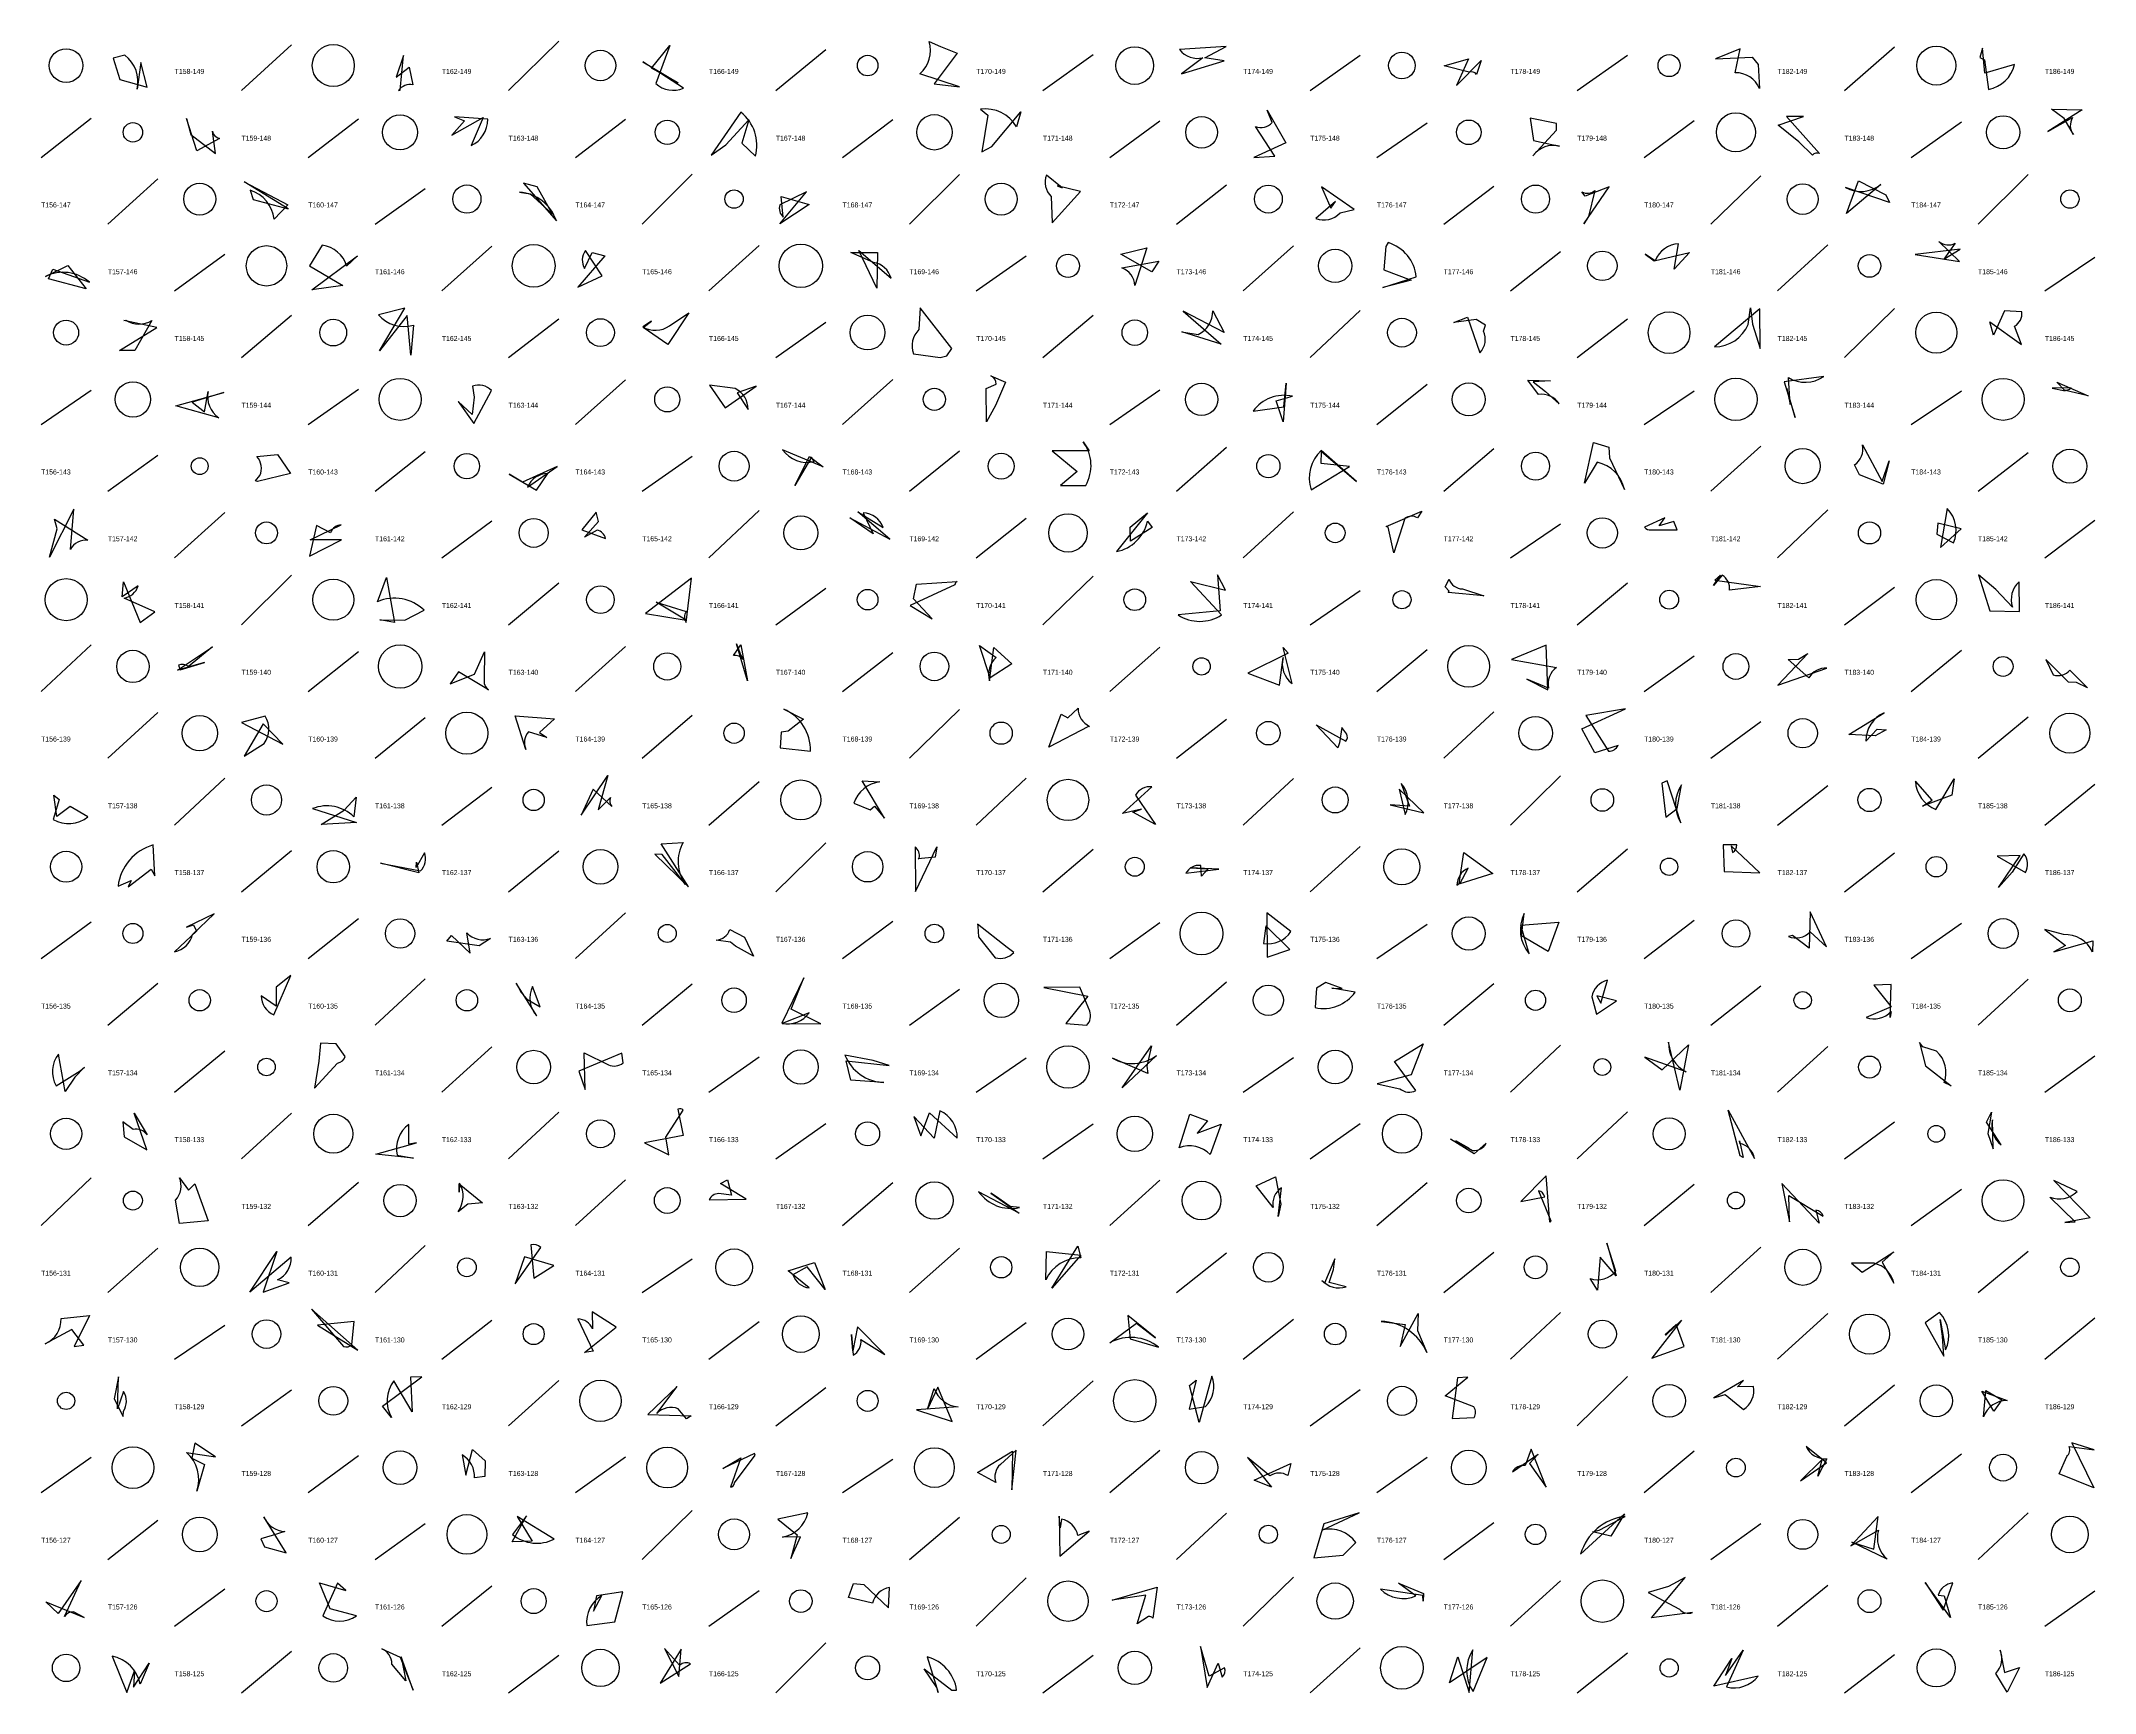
# Model space of a CAD drawing. Header units: millimetres. Extents: x -1 to 9990, y 0 to 15990.
# Drawn here: x 6240 to 7470, y 5000 to 5990 of the extents above; entities that cross this region are included whole.
import ezdxf

# ---------------------------------------------------------------- set-up
doc = ezdxf.new("R2010")
doc.units = ezdxf.units.MM
doc.layers.add('TEXT', color=3, linetype='Continuous')
doc.layers.add('WALL', color=1, linetype='Continuous')

msp = doc.modelspace()

# ---------------------------------------------------------------- linework, layer by layer
for points in [[(6303.5, 5962.1), (6299.8, 5976.9), (6297.5, 5960.8, 0.3), (6290.1, 5981.2), (6283.1, 5979.5), (6287.2, 5966.6)], [(6452.7, 5968), (6460.4, 5974.1), (6462.7, 5963.4, 0.3), (6454, 5960.1), (6455.1, 5960.2), (6457.1, 5981)], [(6605.5, 5973.4), (6616.6, 5987.1), (6608.1, 5964.2, 0.3), (6624.7, 5961.5), (6600.3, 5977.3), (6621.6, 5964.6)], [(6774.9, 5964), (6790, 5962.3), (6766.3, 5970.1, 0.3), (6771.8, 5989.4), (6778.7, 5986.5), (6788.6, 5982.5)], [(6937, 5979.7), (6949.8, 5986.5), (6921.8, 5984.6, 0.3), (6935.8, 5979.7), (6922.9, 5970.1), (6948.6, 5977.9)], [(7087.6, 5963.1), (7102.5, 5978.1), (7099.7, 5969.7, 0.3), (7095.2, 5971.1), (7080.2, 5974.8), (7094.8, 5979)], [(7264.7, 5980.1), (7268.4, 5975.6), (7269.1, 5961.3, 0.3), (7254.6, 5970.7), (7257.5, 5985.1), (7242.8, 5979)], [(7401.1, 5979.9), (7403.8, 5978.4), (7406.3, 5960.7, 0.3), (7421.8, 5975.6), (7404, 5970.5), (7402.7, 5985.4)], [(6329.7, 5933.7), (6344.4, 5922.4), (6342.6, 5935.7, 0.3), (6346.9, 5931.3), (6333.3, 5923.9), (6327, 5943.3)], [(6485.9, 5933.2), (6504.8, 5943.9), (6497.5, 5927.1, 0.3), (6507.5, 5942.8), (6487.5, 5944.3), (6493.6, 5941.8)], [(6663.9, 5942.5), (6659.7, 5928.6), (6667.8, 5920.7, 0.3), (6659.1, 5947), (6641.4, 5921.4), (6650.1, 5927.5)], [(6809.4, 5926.5), (6826.8, 5947.3), (6824.2, 5938.2, 0.3), (6802.6, 5948.9), (6807, 5945.2), (6803.3, 5923.4)], [(6966.2, 5920), (6978.8, 5920.8), (6967.2, 5938.4, 0.3), (6977.3, 5940.8), (6974.2, 5948.3), (6985.5, 5928.7)], [(7131.8, 5943.4), (7133.7, 5930), (7149.3, 5926.7, 0.3), (7133.4, 5921), (7147.5, 5936.3), (7147.6, 5940.3)], [(7295.5, 5944.5), (7285.3, 5944.4), (7305.1, 5922.3, 0.3), (7300.8, 5921.4), (7292.6, 5929.3), (7280.3, 5939.3)], [(7462.3, 5948.5), (7441.8, 5935.5), (7456.5, 5943.8, 0.3), (7457.1, 5933.6), (7451.5, 5943.3), (7444, 5948.9)], [(6361.6, 5905.4), (6387.8, 5891.5), (6379.5, 5882.9, 0.3), (6365.2, 5900.3), (6367, 5894.7), (6388, 5889.2)], [(6537.1, 5902.3), (6528.9, 5904.6), (6548.6, 5882, 0.3), (6526.5, 5899.1), (6533, 5898.2), (6546.3, 5886)], [(6848.6, 5902.9), (6851.5, 5901.8), (6842.1, 5909.4, 0.3), (6844.9, 5896.6), (6845.5, 5880.8), (6862.4, 5899.5)], [(7344.8, 5897.6), (7346.9, 5892.9), (7320.7, 5901.9, 0.3), (7341.8, 5903.7), (7321.3, 5886.4), (7328.4, 5905.9)], [(6682.4, 5880.2), (6698.4, 5899.3), (6682.4, 5891.5, 0.3), (6684.5, 5884.2), (6683.3, 5896.5), (6699.9, 5891.8)], [(7012.4, 5889.6), (7015.2, 5893.5), (7003.4, 5883.3, 0.3), (7017.9, 5886.7), (7026.3, 5888.7), (7006.8, 5902.3)], [(7179.1, 5902.4), (7164.7, 5896.8), (7162.8, 5899.3, 0.3), (7170.5, 5900.1), (7166.7, 5884.5), (7163.9, 5880.2)], [(6402.2, 5840.7), (6429.4, 5861.1), (6423, 5854.9, 0.3), (6408.4, 5867.3), (6400.7, 5855.1), (6420.7, 5843.2)], [(7060.6, 5846.4), (7043.5, 5842), (7063.6, 5848.4, 0.3), (7046.7, 5868.9), (7045.4, 5866.5), (7044.1, 5852.6)], [(7227.3, 5862.9), (7218.1, 5853.1), (7220.7, 5868.2, 0.3), (7206.7, 5858.1), (7200.7, 5861.9), (7206, 5858.1)], [(7362.4, 5861.8), (7388.9, 5857.6), (7376.6, 5869.6, 0.3), (7386.3, 5868.5), (7379.6, 5859), (7389.3, 5864.9)], [(6244.5, 5847.3), (6247.1, 5853), (6268.9, 5845.3, 0.3), (6242.6, 5848.7), (6256, 5855.3), (6267, 5841.3)], [(6561.4, 5842.2), (6576, 5849.1), (6566, 5864.1, 0.3), (6565.5, 5853.4), (6570, 5863), (6577.6, 5861)], [(6740.6, 5841.7), (6729.7, 5864.2), (6749, 5847.6, 0.3), (6738.5, 5857), (6724.9, 5863), (6741, 5862.9)], [(6886.7, 5862), (6902.3, 5865.7), (6895, 5843.2, 0.3), (6887.3, 5853.8), (6909.3, 5857.9), (6905.3, 5851.5)], [(6309.3, 5818.1), (6289.6, 5822.3), (6290.7, 5822.5, 0.3), (6306.4, 5822.3), (6296.1, 5804.2), (6286.9, 5804.2)], [(6442.7, 5804.1), (6457.8, 5829.7), (6442.1, 5825.7, 0.3), (6463, 5819.4), (6461.4, 5801.5), (6459.3, 5825.2)], [(6600.6, 5818.1), (6605.6, 5821.9), (6600.3, 5818.5, 0.3), (6616.4, 5819.1), (6628, 5826.9), (6615.4, 5807.8)], [(6785.4, 5805.5), (6766.5, 5829.8), (6765.7, 5816.8, 0.3), (6762.5, 5802.3), (6778.5, 5800.1), (6782.4, 5801)], [(6946.7, 5808.1), (6923.1, 5815.5), (6932.9, 5813.9, 0.3), (6941.7, 5828), (6948.6, 5815), (6923.9, 5827.9)], [(7086.1, 5821), (7094.3, 5824.3), (7101.7, 5802.9, 0.3), (7103.9, 5815.9), (7105, 5819.4), (7099.5, 5822.9)], [(7269.6, 5805.5), (7269.4, 5829.3), (7242.2, 5806.5, 0.3), (7262.4, 5819.9), (7263.8, 5829.9), (7264.9, 5820.1)], [(7407, 5821.4), (7426, 5807.8), (7421.9, 5818.8, 0.3), (7426.2, 5827.5), (7415.8, 5828.1), (7409.3, 5813.4)], [(6489.7, 5773.7), (6499.1, 5760.6), (6509.8, 5780.3, 0.3), (6498.4, 5782.9), (6499.4, 5776.3), (6498.1, 5765.9)], [(6668.2, 5783), (6656.9, 5778.9), (6663.4, 5768.9, 0.3), (6655.6, 5781.5), (6640.3, 5783.5), (6649.7, 5770)], [(6806.2, 5761.5), (6806, 5781.6), (6811.9, 5784.2, 0.3), (6808.8, 5789.2), (6817.6, 5785.3), (6811.5, 5771.4)], [(6983.9, 5761.6), (6979.6, 5774.1), (6989.5, 5776.9, 0.3), (6965.8, 5767.9), (6984.3, 5770.6), (6985.7, 5784.8)], [(7133.5, 5785.6), (7140.9, 5779.8), (7149.2, 5772.3, 0.3), (7136.7, 5777.9), (7130.3, 5786.5), (7144, 5786.1)], [(7285.4, 5781.6), (7287.4, 5771.9), (7286.4, 5788.1, 0.3), (7307.6, 5788.7), (7283.9, 5785.6), (7290.5, 5764.2)], [(7447.2, 5785.4), (7465.9, 5777.1), (7451.5, 5780.6, 0.3), (7455.7, 5782), (7444.3, 5781.7), (7452.2, 5780.2)], [(6330.4, 5773.3), (6337.8, 5767.6), (6340, 5779.8, 0.3), (6346.4, 5764), (6320.8, 5771.2), (6349.5, 5779.1)], [(6700.1, 5740.8), (6708.4, 5734.6), (6684, 5744.8, 0.3), (6703, 5737.7), (6701.4, 5740.3), (6691.5, 5723.4)], [(6860.5, 5731.7), (6850.5, 5723.5), (6865.6, 5723.5, 0.3), (6864.1, 5749.5), (6867.6, 5744.1), (6845.5, 5744.1)], [(7006.8, 5743.7), (7027.7, 5725.7), (7006.7, 5744.3, 0.3), (7000.7, 5720.9), (7023.5, 5734.8), (7006.7, 5736.5)], [(7178.8, 5746.4), (7179.2, 5740), (7188.2, 5721.1, 0.3), (7171.9, 5737.3), (7164.3, 5724.9), (7169.7, 5749.1)], [(7343.1, 5724.3), (7329.1, 5729.8), (7326, 5735.7, 0.3), (7330.8, 5747.7), (7342.5, 5725.8), (7346.7, 5738.1)], [(6369.7, 5725.8), (6368.4, 5726.1), (6371, 5729.3, 0.3), (6369.2, 5740.8), (6381.6, 5741.9), (6389.4, 5730.6)], [(6520.4, 5730.2), (6536.6, 5720.6), (6543.4, 5730.6, 0.3), (6531.4, 5722.4), (6549, 5734.7), (6528.3, 5725.4)], [(6249.7, 5697.4), (6248, 5703.3), (6268.1, 5690.7, 0.3), (6257.6, 5685.1), (6259.6, 5709.3), (6245.1, 5680.4)], [(6572.5, 5707.5), (6563.8, 5696.8), (6578, 5691.7, 0.3), (6573, 5696.6), (6565.4, 5692.4), (6573.9, 5701.8)], [(6748.3, 5691.3), (6729.2, 5707.7), (6744.3, 5698.2, 0.3), (6732.4, 5707.1), (6738.4, 5694.5), (6724.3, 5704)], [(7045.5, 5698.8), (7066.9, 5708), (7064.3, 5704, 0.3), (7056.8, 5703.7), (7050.2, 5683), (7046.8, 5698.5)], [(7375.9, 5700.9), (7375.3, 5694.2), (7385.3, 5689, 0.3), (7381.6, 5709.6), (7377.6, 5686.3), (7389.8, 5697.4)], [(6419.9, 5690.9), (6401.2, 5690.8), (6419.8, 5699.8, 0.3), (6413.3, 5695.1), (6405, 5699.4), (6400.7, 5681.1)], [(6892.3, 5698.5), (6902.6, 5707), (6884, 5683.8, 0.3), (6902.6, 5702.1), (6905.4, 5698.3), (6892.4, 5690.1)], [(7209.1, 5699.3), (7212.4, 5704), (7200.3, 5698.4, 0.3), (7204.2, 5696.8), (7219.9, 5696.9), (7217.8, 5701.8)], [(6299.4, 5641.4), (6308.2, 5647.8), (6289.7, 5656, 0.3), (6298.1, 5663.3), (6288.6, 5656.8), (6289.4, 5665.7)], [(6442.9, 5642.9), (6457.8, 5642.8), (6469.4, 5648.7, 0.3), (6441.5, 5653.8), (6446.9, 5668.3), (6451.6, 5641.3)], [(6626.3, 5642.7), (6608.3, 5653.5), (6626.3, 5648, 0.3), (6626.3, 5641.3), (6629.6, 5667.8), (6601.9, 5646.7)], [(6762.5, 5655.5), (6764.3, 5664.3), (6788.6, 5665.9, 0.3), (6787.3, 5663.9), (6760.5, 5651.6), (6773.7, 5643.5)], [(6944.6, 5669.9), (6946.2, 5648.4), (6920.9, 5645.9, 0.3), (6947, 5645.9), (6928.4, 5665.9), (6949.4, 5660.7)], [(7083.3, 5660), (7080.9, 5662.7), (7083.2, 5667.2, 0.3), (7091.2, 5661.4), (7104, 5657.3), (7082.7, 5659.2)], [(7242.3, 5666.7), (7269.8, 5662.8), (7251.1, 5660.7, 0.3), (7246.8, 5669.7), (7241.6, 5663.5), (7245.8, 5669.6)], [(7407.1, 5648.4), (7424.9, 5647.9), (7424.6, 5665.7, 0.3), (7420.6, 5650.5), (7410.7, 5661), (7400.3, 5669.8)], [(6321.7, 5612.8), (6342.6, 5626.8), (6328.3, 5614.9, 0.3), (6322.2, 5615.7), (6323.2, 5612.9), (6337.9, 5617.3)], [(6499.5, 5610.3), (6505.6, 5623.8), (6505.4, 5607.5, 0.3), (6507.9, 5601), (6490, 5611.7), (6485, 5604.5)], [(6656.5, 5628.5), (6659, 5621.5), (6660.4, 5619.1, 0.3), (6654.6, 5621.5), (6659, 5627.9), (6663, 5606.3)], [(6808.3, 5608.1), (6802, 5627.6), (6812, 5620.3, 0.3), (6808, 5606.3), (6810.5, 5626.4), (6821.3, 5616.6)], [(6962.7, 5610.9), (6981.7, 5603.8), (6983.8, 5620.4, 0.3), (6989.2, 5604.7), (6983.9, 5626.4), (6986.9, 5622.9)], [(7141.3, 5627.7), (7120.7, 5619.1), (7147.6, 5614.4, 0.3), (7142.8, 5602), (7129.7, 5607.4), (7142.4, 5600.9)], [(7298, 5622.7), (7280.1, 5603.8), (7309.4, 5613.9, 0.3), (7298.7, 5608.1), (7286.2, 5619.2), (7292.5, 5619.4)], [(7454.2, 5605.6), (7440.7, 5619.2), (7445, 5609.9, 0.3), (7455, 5612.8), (7465.6, 5602.2), (7459, 5605.3)], [(6373, 5580.6), (6361.7, 5561.3), (6373.7, 5568.9, 0.3), (6374.3, 5585.2), (6360.1, 5581.5), (6384.7, 5568.5)], [(6538.5, 5575.5), (6542.9, 5572.5), (6531.9, 5575.9, 0.3), (6530.4, 5565.3), (6524, 5585.5), (6547.5, 5583.7)], [(6683.3, 5575.6), (6682.6, 5566.2), (6700.8, 5564.3, 0.3), (6684.9, 5589.4), (6696.5, 5583.4), (6687.4, 5576.3)], [(6850.9, 5586.4), (6854.9, 5584.3), (6861, 5589.9, 0.3), (6867.9, 5579.1), (6867.2, 5579), (6843.6, 5566.6)], [(7188.9, 5589.6), (7165.1, 5585.7), (7178.7, 5564.2, 0.3), (7184.4, 5567.6), (7170.5, 5563.2), (7162.7, 5577.7)], [(7338.4, 5573.5), (7322.6, 5574.3), (7343.8, 5587.2, 0.3), (7332.8, 5570.3), (7339.6, 5577.4), (7344.9, 5577)], [(7016.6, 5566.2), (7003.7, 5580), (7021.4, 5570.2, 0.3), (7021.9, 5574.5), (7018.9, 5578.5), (7017.6, 5569.3)], [(6579.5, 5549.7), (6573.7, 5529.1), (6581.1, 5536.4, 0.3), (6581.9, 5531.1), (6570.7, 5541.5), (6563.4, 5525.9)], [(7366.7, 5531.3), (7372.6, 5534.8), (7362.5, 5546.3, 0.3), (7374.8, 5529.3), (7385.7, 5547.7), (7384.4, 5537.8)], [(6247.7, 5537.9), (6250.8, 5535.2), (6247.2, 5523.2, 0.3), (6268.1, 5524.9), (6257.5, 5531.1), (6249.5, 5525)], [(6421.5, 5528.9), (6428.7, 5536.7), (6427.3, 5524.9, 0.3), (6402.6, 5529.8), (6428.9, 5521.4), (6407.7, 5520.3)], [(6745.2, 5524), (6731.7, 5546.5), (6742.4, 5545.8, 0.3), (6726.7, 5533), (6736.5, 5529), (6739.1, 5531.3)], [(6899, 5529.4), (6887.6, 5526.9), (6905.3, 5542.9, 0.3), (6895.4, 5537.9), (6907.4, 5520.4), (6893.9, 5527.6)], [(7068.2, 5527.2), (7053.3, 5541.4), (7056.9, 5526.2, 0.3), (7054.6, 5544.9), (7059.6, 5531.2), (7047.9, 5532.1)], [(7213.1, 5524.7), (7219.9, 5529.8), (7222.4, 5544, 0.3), (7222.1, 5521.3), (7213.9, 5546.5), (7210.6, 5545)], [(6305.9, 5493.5), (6308.2, 5489.6), (6307.2, 5508.1, 0.3), (6286.1, 5483.3), (6294, 5486.8), (6292.2, 5482.9)], [(6466.3, 5491.4), (6443.3, 5497.2), (6467.2, 5492.5, 0.3), (6469.6, 5503.4), (6464.6, 5494.5), (6464.8, 5497.8)], [(6627.7, 5482.9), (6611.4, 5508.7), (6624.6, 5509.6, 0.3), (6626, 5484.4), (6611.9, 5502.3), (6607.6, 5502.5)], [(6775.5, 5500.7), (6765.2, 5499.7), (6765.8, 5500.1, 0.3), (6763.4, 5507), (6763.6, 5480.1), (6776.5, 5506.9)], [(7109.5, 5491), (7089.6, 5484.7), (7094.7, 5494.1, 0.3), (7087.9, 5483.9), (7089.3, 5485), (7092, 5503.5)], [(7269.3, 5491.3), (7252.2, 5507.6), (7253, 5503.5, 0.3), (7255.5, 5508.2), (7247.4, 5508.2), (7248, 5492.1)], [(7425.3, 5501.7), (7411.4, 5501.4), (7428.4, 5491.5, 0.3), (7427.5, 5502.7), (7420.5, 5491.8), (7412.3, 5482.5)], [(6938.9, 5493.7), (6934.9, 5489.4), (6934.5, 5495.8, 0.3), (6925.6, 5491.1), (6945.4, 5493.5), (6928.3, 5494.4)], [(6331.3, 5460.2), (6333, 5456.4), (6320, 5444.1, 0.3), (6330.6, 5454.4), (6343.6, 5466.8), (6327.1, 5458.7)], [(6987.9, 5445.4), (6973.5, 5459.6), (6972, 5449.1, 0.3), (6988.5, 5456.1), (6974, 5467.4), (6974.3, 5440.8)], [(7142.5, 5444.3), (7126.6, 5453.5), (7128.2, 5466.9, 0.3), (7131.1, 5442.9), (7126.2, 5459.9), (7149, 5461.7)], [(7298.8, 5446.2), (7288.8, 5453.8), (7286.4, 5453.2, 0.3), (7299.5, 5455.9), (7309.2, 5447.1), (7299.5, 5468)], [(6485.7, 5453.7), (6497, 5443.3), (6495, 5455.3, 0.3), (6509.1, 5452.1), (6502.3, 5447.7), (6482.9, 5450.4)], [(6655.9, 5447.4), (6652.8, 5449.8), (6644.3, 5451, 0.3), (6652.5, 5457.3), (6661.3, 5452.8), (6666.7, 5441.5)], [(6801, 5459.4), (6801.5, 5453), (6811.4, 5440.5, 0.3), (6822.5, 5443.7), (6818.6, 5446.6), (6800.9, 5460.6)], [(7445.4, 5444.1), (7468.7, 5450.6), (7468.6, 5444.1, 0.3), (7451.2, 5454.3), (7440.1, 5457.4), (7452.4, 5447.8)], [(6380.8, 5413.9), (6380.8, 5411.5), (6371.8, 5417.7, 0.3), (6379.4, 5406.3), (6389.5, 5429.8), (6380.7, 5422.8)], [(6531.3, 5415.4), (6538.8, 5411.1), (6534.3, 5423.2, 0.3), (6536.8, 5405.6), (6524.5, 5425.3), (6527.6, 5419.6)], [(6689.3, 5409.7), (6696.8, 5428.5), (6683.6, 5401.3, 0.3), (6700, 5407.4), (6683.8, 5401.1), (6706.9, 5400.9)], [(7009.4, 5425.6), (7003.8, 5422.3), (7003, 5410.6, 0.3), (7027, 5419.9), (7013, 5422.2), (7019.1, 5422)], [(7171.7, 5417.6), (7174.1, 5413.3), (7178.1, 5427, 0.3), (7168.7, 5417.1), (7171.5, 5406.7), (7183.4, 5414.6)], [(7337.6, 5424), (7348, 5411), (7333, 5404.7, 0.3), (7348, 5408.2), (7347.3, 5404.7), (7347.9, 5424.5)], [(6866.9, 5417.4), (6853.8, 5401), (6866.2, 5400.1, 0.3), (6868, 5408.5), (6862, 5422.8), (6840.5, 5422.7)], [(6406.4, 5378.5), (6403.8, 5362.3), (6417.6, 5377.4, 0.3), (6422.1, 5381.4), (6416.8, 5388.8), (6407.4, 5389.2)], [(6902.2, 5375.6), (6902.9, 5371.2), (6881.7, 5380.3, 0.3), (6908, 5381.9), (6887.5, 5362.6), (6905.1, 5387.6)], [(7060.6, 5370.4), (7040.2, 5365), (7053.7, 5362, 0.3), (7063.4, 5360.9), (7050.6, 5378.4), (7067.8, 5388.9)], [(7226.6, 5388.2), (7221.4, 5361.1), (7214.7, 5389.8, 0.3), (7225.2, 5372.2), (7200.5, 5380.9), (7210.9, 5373.4)], [(7368.5, 5375.7), (7383.9, 5363.8), (7379.8, 5365.7, 0.3), (7375.2, 5384.5), (7366.9, 5387.1), (7365, 5389.7)], [(6260.2, 5369), (6254.4, 5360.3), (6250.4, 5382.8, 0.3), (6249, 5363.8), (6263.5, 5372.7), (6266.1, 5374.9)], [(6565.8, 5361.6), (6565.3, 5383.5), (6579.8, 5376.4, 0.3), (6588.6, 5377.5), (6587.8, 5383.4), (6562.1, 5372.6)], [(6747.9, 5376), (6738.3, 5379), (6721.4, 5382.2, 0.3), (6744.7, 5365.8), (6724.9, 5367.1), (6722.1, 5378.7)], [(6303.4, 5325.4), (6295.8, 5347.3), (6303.6, 5334.3, 0.3), (6295.2, 5337.6), (6289, 5342.1), (6289.8, 5333.2)], [(6464.8, 5329.6), (6460.3, 5328.8), (6460.3, 5340.6, 0.3), (6453.3, 5322.2), (6463, 5320.4), (6440.5, 5322.8)], [(6616, 5322.4), (6614.1, 5333), (6624.6, 5349.2, 0.3), (6621.4, 5349.8), (6624.6, 5333.9), (6601.4, 5329.5)], [(6766.8, 5333.7), (6772, 5347.6), (6788.7, 5332.3, 0.3), (6778.3, 5348.8), (6774.8, 5332.3), (6762.6, 5345.4)], [(6932.4, 5335.4), (6946.8, 5340.8), (6940.2, 5322.5, 0.3), (6921.6, 5326.6), (6927.9, 5346.8), (6938.6, 5342.7)], [(7257.6, 5321.8), (7250.3, 5349.2), (7266.2, 5320.2, 0.3), (7257.4, 5329.2), (7257.1, 5330.7), (7259.3, 5320.8)], [(7405.8, 5335.2), (7409, 5326), (7408.7, 5343.3, 0.3), (7413.8, 5328.4), (7405, 5341.9), (7408.1, 5347.9)], [(7095.1, 5326.4), (7087.3, 5330.8), (7097.3, 5325, 0.3), (7105.5, 5329.3), (7098.3, 5322.9), (7084.1, 5331.8)], [(6340.1, 5282.9), (6322.9, 5281.3), (6320.5, 5295.2, 0.3), (6322.8, 5308.7), (6328.2, 5301.2), (6332.1, 5305)], [(6504.3, 5293.6), (6495.6, 5292.9), (6489.7, 5288.3, 0.3), (6490.6, 5305.5), (6490.3, 5300), (6490.4, 5305.1)], [(6651, 5307.4), (6653.5, 5298.2), (6645.7, 5299.2, 0.3), (6640.2, 5295.4), (6662.2, 5295.8), (6646.9, 5305.3)], [(6982.5, 5292.9), (6980.9, 5285.4), (6982.8, 5302.6, 0.3), (6977.8, 5290.8), (6967.6, 5303.9), (6979.3, 5309.2)], [(7141.4, 5309.8), (7126.1, 5294.4), (7140.5, 5297.2, 0.3), (7136.8, 5300.8), (7144.2, 5282.9), (7143.6, 5282.1)], [(7287.1, 5282.2), (7286.7, 5298), (7307.3, 5285.6, 0.3), (7302.9, 5289.3), (7304.9, 5281.5), (7282.5, 5305.2)], [(7451.9, 5281.9), (7458.1, 5282.3), (7443, 5297, 0.3), (7459.3, 5300.5), (7445.3, 5307.1), (7467.2, 5284.7)], [(6808.8, 5299.5), (6825.8, 5287.5), (6801.5, 5300.3, 0.3), (6825.9, 5290.8), (6820.3, 5291.4), (6811.5, 5297.7)], [(6529.6, 5261.3), (6523.9, 5245.2), (6539.2, 5266.9, 0.3), (6533.4, 5268.4), (6535.1, 5248.5), (6547.1, 5256.1)], [(6845.4, 5242.5), (6860.9, 5267.6), (6862.7, 5260.6, 0.3), (6841.7, 5247.6), (6842.1, 5264.5), (6862.6, 5262.2)], [(7173.8, 5261), (7172.2, 5241.3), (7167.7, 5248.2, 0.3), (7183.1, 5252.6), (7177.6, 5269.5), (7183.3, 5249.8)], [(6373, 5240.1), (6388.6, 5245.7), (6381.6, 5247.5, 0.3), (6389.8, 5261), (6365.1, 5240.2), (6381.1, 5264.4)], [(6709.5, 5241.7), (6698.7, 5255.2), (6690.3, 5250.5, 0.3), (6700, 5242.7), (6687.5, 5252.9), (6703.1, 5257.9)], [(7014.9, 5260.1), (7008.6, 5245.5), (7007.1, 5247.2, 0.3), (7021.5, 5243.4), (7011.5, 5246), (7014, 5253.7)], [(7349.6, 5264.2), (7342.6, 5258.1), (7349.6, 5245.5, 0.3), (7337.7, 5257.4), (7324.3, 5257.5), (7330.7, 5252)], [(6429.6, 5205.3), (6402, 5229.9), (6421.1, 5207.6, 0.3), (6426.2, 5208.8), (6427.5, 5222.5), (6405.5, 5220.3)], [(6584.4, 5219.2), (6570.1, 5228.3), (6570.2, 5218.1, 0.3), (6561.5, 5224.1), (6570.6, 5204.7), (6565.5, 5203.9)], [(7378.8, 5213.8), (7377.4, 5223.7), (7380.6, 5205.5, 0.3), (7377, 5228), (7368.3, 5221.8), (7379.6, 5201.7)], [(6265.6, 5208.3), (6258.5, 5217.7), (6242.5, 5209.1, 0.3), (6252, 5224.4), (6269, 5226.2), (6259.9, 5207.6)], [(6726.2, 5204.9), (6725.4, 5214.8), (6726.4, 5202.3, 0.3), (6731, 5211.7), (6745.3, 5202.7), (6729, 5219.4)], [(6890.8, 5226.1), (6892.2, 5212.2), (6909.2, 5207.2, 0.3), (6880, 5209.8), (6896.1, 5221.6), (6907.4, 5212.7)], [(7064.7, 5227.3), (7064.4, 5217.2), (7069.8, 5203.9, 0.3), (7042.6, 5222.6), (7057, 5220.7), (7053.9, 5207.6)], [(7224, 5207.5), (7219.2, 5220.8), (7212.6, 5214.7, 0.3), (7213.3, 5214.5), (7222.5, 5223.3), (7204.7, 5200.6)], [(6283.8, 5176.3), (6289.1, 5165.7), (6289.3, 5168.8, 0.3), (6289.4, 5180.5), (6285.7, 5170.2), (6286.3, 5189.4)], [(6461.3, 5189.1), (6462.3, 5168.4), (6451.3, 5187, 0.3), (6449.9, 5165), (6444.5, 5171.8), (6468.1, 5189.3)], [(6629.4, 5166), (6626.6, 5164.2), (6621.6, 5170.3, 0.3), (6608.7, 5167.4), (6620.9, 5183.5), (6603.3, 5166.9)], [(6777, 5183.1), (6770.9, 5170), (6774.9, 5182.4, 0.3), (6789.2, 5171.4), (6764.2, 5169.7), (6785.6, 5162.6)], [(6931.8, 5187.4), (6927.6, 5170), (6937.3, 5171.6, 0.3), (6941.2, 5189.7), (6933.6, 5162), (6927.8, 5184.1)], [(7088.2, 5188.8), (7085.1, 5164.4), (7098.3, 5165.1, 0.3), (7098, 5171.4), (7080.8, 5178), (7094.4, 5189.1)], [(7241.8, 5176.9), (7248.6, 5178.9), (7259.5, 5169.8, 0.3), (7265.6, 5183.6), (7256, 5183.3), (7259.6, 5187.1)], [(7409.5, 5168.9), (7402.2, 5180.8), (7417.4, 5175.3, 0.3), (7403.2, 5165.5), (7404.6, 5181.2), (7414.3, 5175.7)], [(6330.2, 5140.7), (6337.9, 5136.8), (6333.3, 5120.9, 0.3), (6327.1, 5144.1), (6344.4, 5141.5), (6332, 5149.6)], [(6505.9, 5139), (6505.7, 5129.7), (6499.5, 5128.8, 0.3), (6492.1, 5142.6), (6494.3, 5130.4), (6498.4, 5145.9)], [(6648.2, 5134.4), (6659.1, 5140.9), (6652.8, 5123.2, 0.3), (6655.3, 5125.8), (6667.7, 5142.4), (6667.3, 5143.4)], [(6821.4, 5121.7), (6823.9, 5145.5), (6814.5, 5136.9, 0.3), (6811.8, 5126), (6800.9, 5132), (6821.7, 5144.9)], [(7141.3, 5123.3), (7132.4, 5146.1), (7128.7, 5136.3, 0.3), (7121.2, 5132.5), (7136.5, 5143), (7131.4, 5137.4)], [(7293.6, 5127.1), (7309.3, 5137.9), (7297, 5147.6, 0.3), (7309.4, 5140.2), (7304, 5129.9), (7306.7, 5139.9)], [(7469.3, 5122.8), (7448.6, 5131.2), (7453.1, 5141.6, 0.3), (7454.6, 5147.6), (7469.6, 5145.6), (7456.2, 5149.9)], [(6966.4, 5127.5), (6988.4, 5137.4), (6986.6, 5130.3, 0.3), (6975.9, 5130), (6962.4, 5141.1), (6976.8, 5123.3)], [(6373.9, 5087.6), (6386.8, 5083.9), (6373.4, 5105.6, 0.3), (6386, 5096.8), (6378.3, 5094.3), (6371.6, 5092.3)], [(6522.1, 5090.6), (6530.7, 5106.1), (6522.4, 5094.9, 0.3), (6547.3, 5092.2), (6525.2, 5105.8), (6534.1, 5091)], [(6689.1, 5080.5), (6694.8, 5093.5), (6684.1, 5093.4, 0.3), (6699.2, 5107.9), (6681.2, 5104.1), (6692.9, 5094.8)], [(6850.1, 5082), (6867.6, 5096.9), (6860.9, 5094.3, 0.3), (6851.1, 5104.2), (6850.3, 5099), (6849.7, 5105.9)], [(7002.3, 5081), (7019.8, 5082.5), (7027.3, 5090.1, 0.3), (7007.7, 5097.8), (7029.4, 5108), (7008.2, 5101.3)], [(7169.4, 5096.6), (7173.2, 5097.6), (7188.6, 5105.8, 0.3), (7162, 5083.2), (7188.2, 5107.3), (7180, 5094)], [(7340.2, 5105.8), (7323.9, 5088.2), (7340.4, 5097.6, 0.3), (7345.6, 5080.2), (7324.4, 5090.4), (7337.5, 5086.2)], [(7214.7, 5063.8), (7202.4, 5060.2), (7221.2, 5050.1, 0.3), (7229, 5048.1), (7204.4, 5044.9), (7224.6, 5069.2)], [(6242.8, 5054.5), (6265.8, 5045.1), (6259.5, 5048.5, 0.3), (6254.1, 5045.7), (6264, 5067.4), (6250.3, 5047.5)], [(6422.5, 5061.4), (6417.6, 5065.8), (6408.8, 5046.1, 0.3), (6428.8, 5046.1), (6413.1, 5050.3), (6406.7, 5066)], [(6572.6, 5058.2), (6570.9, 5048.9), (6575.8, 5058.3, 0.3), (6566.8, 5040.4), (6583.6, 5042.7), (6588.4, 5060.5)], [(6732.7, 5064.9), (6747.5, 5050.9), (6748.1, 5063.1, 0.3), (6737.9, 5053.8), (6723.5, 5057.1), (6726.5, 5065.6)], [(6881.4, 5055.5), (6908.4, 5063.4), (6905.8, 5044.8, 0.3), (6903.2, 5045.7), (6896.5, 5041.4), (6901.7, 5058.5)], [(7067.7, 5054.9), (7067.5, 5058.4), (7042.1, 5062.1, 0.3), (7063.4, 5058.1), (7052.9, 5065.8), (7067.9, 5059.5)], [(7368.4, 5066.1), (7379.2, 5049.6), (7384.9, 5065.9, 0.3), (7376.1, 5058.6), (7379.7, 5058.2), (7383.5, 5045.1)], [(6295.3, 5003.5), (6304.7, 5017.9), (6299.4, 5005.2, 0.3), (6282.5, 5022.1), (6291.3, 5000.3), (6296, 5013.2)], [(6455.7, 5021.7), (6458.4, 5007.2), (6450.1, 5017.3, 0.3), (6444, 5026.5), (6455.1, 5021.4), (6462.9, 5001.7)], [(6623.3, 5026.2), (6610.7, 5005.8), (6628.9, 5017.5, 0.3), (6622.4, 5016.6), (6613.4, 5026.7), (6621.9, 5009.9)], [(6768.9, 5014.4), (6785.4, 5001.7), (6788.3, 5001.7, 0.3), (6770.7, 5021.6), (6777.3, 5000.2), (6776.5, 5003.3)], [(6938.3, 5003.3), (6945, 5017.8), (6947.4, 5009.4, 0.3), (6948.8, 5015.1), (6939.6, 5010.1), (6934.3, 5027.9)], [(7088.4, 5021.7), (7095.3, 5000.3), (7097.4, 5025.8, 0.3), (7097.6, 5000.8), (7106, 5021.2), (7083.4, 5006.1)], [(7248.8, 5010.4), (7259.3, 5025.7), (7249.4, 5003.6, 0.3), (7268.3, 5010.1), (7241.8, 5004.1), (7252.5, 5020.6)], [(7424.8, 5015.3), (7417.4, 5000.4), (7410.7, 5011.7, 0.3), (7413.2, 5025.7), (7415, 5016.3), (7415.9, 5012.3)]]:
    msp.add_lwpolyline(points, format="xyb", close=True)
for centre, radius in [((6255, 5975), 10.1), ((6415, 5975), 12.6), ((6575, 5975), 9.12), ((6735, 5975), 6.15), ((6895, 5975), 11.3), ((7055, 5975), 7.97), ((7215, 5975), 6.62), ((7375, 5975), 11.7), ((6455, 5935), 10.5), ((6615, 5935), 7.27), ((6775, 5935), 10.6), ((6935, 5935), 9.49), ((7095, 5935), 7.37), ((7255, 5935), 11.7), ((7415, 5935), 9.97), ((6295, 5935), 5.83), ((6335, 5895), 9.59), ((6815, 5895), 9.58), ((7295, 5895), 9.21), ((6495, 5895), 8.44), ((6655, 5895), 5.5), ((6975, 5895), 8.34), ((7135, 5895), 8.43), ((7455, 5895), 5.49), ((6535, 5855), 12.8), ((6695, 5855), 13), ((6375, 5855), 12.1), ((6855, 5855), 6.92), ((7015, 5855), 10), ((7175, 5855), 8.83), ((7335, 5855), 6.82), ((6255, 5815), 7.5), ((6415, 5815), 8.01), ((6575, 5815), 8.33), ((6735, 5815), 10.4), ((6895, 5815), 7.63), ((7055, 5815), 8.63), ((7215, 5815), 12.5), ((7375, 5815), 12.3), ((6295, 5775), 10.6), ((6455, 5775), 12.6), ((6615, 5775), 7.53), ((6775, 5775), 6.64), ((6935, 5775), 9.68), ((7095, 5775), 9.86), ((7255, 5775), 12.7), ((7415, 5775), 12.6), ((7295, 5735), 10.5), ((7455, 5735), 10.2), ((6335, 5735), 5.04), ((6495, 5735), 7.61), ((6655, 5735), 8.97), ((6815, 5735), 7.74), ((6975, 5735), 6.96), ((7135, 5735), 8.39), ((6375, 5695), 6.58), ((6535, 5695), 8.69), ((6695, 5695), 10.2), ((6855, 5695), 11.5), ((7015, 5695), 5.89), ((7175, 5695), 9.09), ((7335, 5695), 6.64), ((6255, 5655), 12.6), ((6415, 5655), 12.3), ((6575, 5655), 8.26), ((6735, 5655), 6.17), ((6895, 5655), 6.5), ((7055, 5655), 5.42), ((7215, 5655), 5.65), ((7375, 5655), 12.1), ((6295, 5615), 9.7), ((6455, 5615), 13), ((6615, 5615), 8.13), ((6775, 5615), 8.59), ((7095, 5615), 12.5), ((7255, 5615), 7.73), ((6935, 5615), 5.19), ((7415, 5615), 5.95), ((6335, 5575), 10.6), ((6495, 5575), 12.6), ((7135, 5575), 10.1), ((7455, 5575), 12), ((6655, 5575), 6.09), ((6815, 5575), 6.66), ((6975, 5575), 7.06), ((7295, 5575), 8.79), ((6855, 5535), 12.4), ((6375, 5535), 9.06), ((6535, 5535), 6.38), ((6695, 5535), 12), ((7015, 5535), 7.77), ((7175, 5535), 6.75), ((7335, 5535), 6.96), ((6255, 5495), 9.31), ((6415, 5495), 9.73), ((6575, 5495), 10.4), ((6735, 5495), 9.14), ((6895, 5495), 5.67), ((7055, 5495), 10.8), ((7215, 5495), 5.19), ((7375, 5495), 6.15), ((6455, 5455), 8.81), ((6935, 5455), 12.8), ((7095, 5455), 9.9), ((7255, 5455), 8.25), ((7415, 5455), 8.96), ((6295, 5455), 6.01), ((6615, 5455), 5.4), ((6775, 5455), 5.6), ((6815, 5415), 10.3), ((6335, 5415), 6.38), ((6495, 5415), 6.43), ((6655, 5415), 7.35), ((6975, 5415), 9.06), ((7135, 5415), 6.04), ((7295, 5415), 5.22), ((7455, 5415), 6.86), ((6855, 5375), 12.7), ((6375, 5375), 5.28), ((6535, 5375), 10), ((6695, 5375), 10.3), ((7015, 5375), 10.1), ((7175, 5375), 5.01), ((7335, 5375), 6.6), ((6255, 5335), 9.34), ((6415, 5335), 11.7), ((6575, 5335), 8.37), ((6735, 5335), 7.19), ((6895, 5335), 10.6), ((7055, 5335), 11.7), ((7215, 5335), 9.57), ((7375, 5335), 5.04), ((6455, 5295), 9.68), ((6615, 5295), 7.72), ((6775, 5295), 11.2), ((6935, 5295), 11.6), ((7095, 5295), 7.38), ((7415, 5295), 12.5), ((6295, 5295), 5.68), ((7255, 5295), 5.06), ((6335, 5255), 11.5), ((6655, 5255), 11), ((7295, 5255), 10.8), ((6495, 5255), 5.61), ((6815, 5255), 6.39), ((6975, 5255), 8.89), ((7135, 5255), 6.84), ((7455, 5255), 5.53), ((6375, 5215), 8.55), ((6535, 5215), 6.3), ((6695, 5215), 11), ((6855, 5215), 9.48), ((7015, 5215), 6.47), ((7175, 5215), 8.39), ((7335, 5215), 12), ((6255, 5175), 5.18), ((6415, 5175), 8.65), ((6575, 5175), 12.4), ((6735, 5175), 6.29), ((6895, 5175), 12.7), ((7055, 5175), 8.71), ((7215, 5175), 9.79), ((7375, 5175), 9.61), ((6295, 5135), 12.5), ((6455, 5135), 10.1), ((6615, 5135), 12.2), ((6775, 5135), 11.9), ((6935, 5135), 9.7), ((7095, 5135), 10.4), ((7415, 5135), 8.04), ((7255, 5135), 5.6), ((6335, 5095), 10.4), ((6495, 5095), 11.9), ((7455, 5095), 11), ((6655, 5095), 9.26), ((6815, 5095), 5.39), ((6975, 5095), 5.45), ((7135, 5095), 6.13), ((7295, 5095), 8.96), ((7175, 5055), 12.7), ((6375, 5055), 6.33), ((6535, 5055), 7.49), ((6695, 5055), 6.81), ((6855, 5055), 12.1), ((7015, 5055), 10.9), ((7335, 5055), 6.87), ((6255, 5015), 8.23), ((6415, 5015), 8.57), ((6575, 5015), 11.2), ((6735, 5015), 7.18), ((6895, 5015), 10), ((7055, 5015), 12.8), ((7215, 5015), 5.46), ((7375, 5015), 11.4)]:
    msp.add_circle(centre, radius)
at = {"layer": 'WALL'}
for p, q in [((6360, 5960), (6390, 5987.4)), ((6520, 5960), (6550, 5989.7)), ((6680, 5960), (6710, 5984.6)), ((6840, 5960), (6870, 5981.7)), ((7000, 5960), (7030, 5981.3)), ((7160, 5960), (7190, 5981.2)), ((7320, 5960), (7350, 5986.2)), ((6240, 5920), (6270, 5943.5)), ((6400, 5920), (6430, 5943.1)), ((6560, 5920), (6590, 5942.8)), ((6720, 5920), (6750, 5942.6)), ((6880, 5920), (6910, 5941.9)), ((7200, 5920), (7230, 5942)), ((7360, 5920), (7390, 5941.2)), ((7040, 5920), (7070, 5940.6)), ((6280, 5880), (6310, 5907.2)), ((6600, 5880), (6630, 5909.9)), ((6760, 5880), (6790, 5909.7)), ((7240, 5880), (7270, 5909)), ((7400, 5880), (7430, 5909.8)), ((6440, 5880), (6470, 5901.3)), ((6920, 5880), (6950, 5903.6)), ((7080, 5880), (7110, 5902.8)), ((6640, 5840), (6670, 5867.1)), ((7280, 5840), (7310, 5867.5)), ((6320, 5840), (6350, 5861.9)), ((6480, 5840), (6510, 5866.8)), ((6800, 5840), (6830, 5861.1)), ((6960, 5840), (6990, 5867)), ((7120, 5840), (7150, 5863.6)), ((7440, 5840), (7470, 5860.2)), ((6360, 5800), (6390, 5825.5)), ((6520, 5800), (6550, 5823.2)), ((6680, 5800), (6710, 5821.3)), ((6840, 5800), (6870, 5825.4)), ((7000, 5800), (7030, 5828.3)), ((7160, 5800), (7190, 5823.3)), ((7320, 5800), (7350, 5829.5)), ((6400, 5760), (6430, 5781.2)), ((6560, 5760), (6590, 5786.8)), ((6720, 5760), (6750, 5787)), ((7040, 5760), (7070, 5784.2)), ((6240, 5760), (6270, 5780.6)), ((6880, 5760), (6910, 5780.8)), ((7200, 5760), (7230, 5780.2)), ((7360, 5760), (7390, 5780.1)), ((6760, 5720), (6790, 5744.1)), ((6920, 5720), (6950, 5746.3)), ((7080, 5720), (7110, 5745.6)), ((7240, 5720), (7270, 5746.9)), ((6280, 5720), (6310, 5741.6)), ((6440, 5720), (6470, 5743.8)), ((6600, 5720), (6630, 5740.9)), ((7400, 5720), (7430, 5743.2)), ((6320, 5680), (6350, 5707.3)), ((6640, 5680), (6670, 5708.5)), ((6960, 5680), (6990, 5707.6)), ((7280, 5680), (7310, 5708.9)), ((6480, 5680), (6510, 5702.2)), ((6800, 5680), (6830, 5703.8)), ((7120, 5680), (7150, 5700.5)), ((7440, 5680), (7470, 5702.6)), ((6360, 5640), (6390, 5669.6)), ((6520, 5640), (6550, 5665)), ((6680, 5640), (6710, 5661.8)), ((6840, 5640), (6870, 5669)), ((7000, 5640), (7030, 5660.4)), ((7160, 5640), (7190, 5665)), ((7320, 5640), (7350, 5662.5)), ((6240, 5600), (6270, 5628)), ((6400, 5600), (6430, 5624)), ((6560, 5600), (6590, 5627)), ((6720, 5600), (6750, 5623.3)), ((6880, 5600), (6910, 5626.6)), ((7040, 5600), (7070, 5625.1)), ((7200, 5600), (7230, 5621.3)), ((7360, 5600), (7390, 5624.8)), ((6280, 5560), (6310, 5587.5)), ((6440, 5560), (6470, 5584.5)), ((6600, 5560), (6630, 5585.8)), ((6760, 5560), (6790, 5589.1)), ((7080, 5560), (7110, 5587.9)), ((7400, 5560), (7430, 5584.8)), ((6920, 5560), (6950, 5583.5)), ((7240, 5560), (7270, 5582)), ((6320, 5520), (6350, 5548)), ((6800, 5520), (6830, 5548)), ((6960, 5520), (6990, 5547.8)), ((7120, 5520), (7150, 5549.5)), ((6480, 5520), (6510, 5542.6)), ((6640, 5520), (6670, 5546)), ((7280, 5520), (7310, 5543.7)), ((7440, 5520), (7470, 5544.5)), ((6360, 5480), (6390, 5504.7)), ((6520, 5480), (6550, 5504.5)), ((6680, 5480), (6710, 5509.3)), ((6840, 5480), (6870, 5505.5)), ((7000, 5480), (7030, 5507.2)), ((7160, 5480), (7190, 5505.7)), ((7320, 5480), (7350, 5503.3)), ((6240, 5440), (6270, 5461.9)), ((6400, 5440), (6430, 5464)), ((6560, 5440), (6590, 5467.4)), ((6720, 5440), (6750, 5462.4)), ((6880, 5440), (6910, 5461.6)), ((7200, 5440), (7230, 5463)), ((7360, 5440), (7390, 5461.2)), ((7040, 5440), (7070, 5460.6)), ((6280, 5400), (6310, 5425.3)), ((6440, 5400), (6470, 5427.8)), ((6600, 5400), (6630, 5424.9)), ((6920, 5400), (6950, 5426.1)), ((7080, 5400), (7110, 5425.1)), ((7400, 5400), (7430, 5427.6)), ((6760, 5400), (6790, 5421.7)), ((7240, 5400), (7270, 5423.6)), ((7120, 5360), (7150, 5388)), ((6320, 5360), (6350, 5384.7)), ((6480, 5360), (6510, 5387)), ((6640, 5360), (6670, 5381.2)), ((6800, 5360), (6830, 5380.6)), ((6960, 5360), (6990, 5380.8)), ((7280, 5360), (7310, 5387.3)), ((7440, 5360), (7470, 5381.8)), ((6360, 5320), (6390, 5347.3)), ((6520, 5320), (6550, 5348)), ((6680, 5320), (6710, 5341.1)), ((6840, 5320), (6870, 5341)), ((7000, 5320), (7030, 5341.2)), ((7160, 5320), (7190, 5348.1)), ((7320, 5320), (7350, 5342.2)), ((6240, 5280), (6270, 5308.7)), ((6400, 5280), (6430, 5306.1)), ((6560, 5280), (6590, 5307.5)), ((6720, 5280), (6750, 5305.9)), ((6880, 5280), (6910, 5307.3)), ((7040, 5280), (7070, 5305.8)), ((7200, 5280), (7230, 5304.8)), ((7360, 5280), (7390, 5301.9)), ((6280, 5240), (6310, 5266.4)), ((6440, 5240), (6470, 5268.1)), ((6760, 5240), (6790, 5266.4)), ((7240, 5240), (7270, 5267)), ((7400, 5240), (7430, 5264.6)), ((6600, 5240), (6630, 5260.1)), ((6920, 5240), (6950, 5263.6)), ((7080, 5240), (7110, 5264.1)), ((7120, 5200), (7150, 5227.9)), ((6320, 5200), (6350, 5220.3)), ((6480, 5200), (6510, 5223.3)), ((6640, 5200), (6670, 5222.6)), ((6800, 5200), (6830, 5221.9)), ((6960, 5200), (6990, 5223.9)), ((7280, 5200), (7310, 5227.4)), ((7440, 5200), (7470, 5224.7)), ((6360, 5160), (6390, 5181.5)), ((6520, 5160), (6550, 5187.2)), ((6680, 5160), (6710, 5182.9)), ((6840, 5160), (6870, 5186.9)), ((7000, 5160), (7030, 5181.7)), ((7160, 5160), (7190, 5189.5)), ((7320, 5160), (7350, 5184.6)), ((6400, 5120), (6430, 5142.2)), ((6560, 5120), (6590, 5141.4)), ((6880, 5120), (6910, 5145.4)), ((7200, 5120), (7230, 5145)), ((7360, 5120), (7390, 5143.3)), ((6240, 5120), (6270, 5141.2)), ((6720, 5120), (6750, 5140)), ((7040, 5120), (7070, 5141.3)), ((6600, 5080), (6630, 5109.4)), ((6760, 5080), (6790, 5105.4)), ((6920, 5080), (6950, 5107.7)), ((7400, 5080), (7430, 5107.9)), ((6280, 5080), (6310, 5103.6)), ((6440, 5080), (6470, 5101.6)), ((7080, 5080), (7110, 5102.2)), ((7240, 5080), (7270, 5101.6)), ((6800, 5040), (6830, 5069)), ((6960, 5040), (6990, 5069.4)), ((6320, 5040), (6350, 5062.3)), ((6480, 5040), (6510, 5064.2)), ((6640, 5040), (6670, 5061.3)), ((7120, 5040), (7150, 5067.1)), ((7280, 5040), (7310, 5064.5)), ((7440, 5040), (7470, 5061.1)), ((6360, 5000), (6390, 5025.1)), ((6520, 5000), (6550, 5022.6)), ((6680, 5000), (6710, 5030)), ((6840, 5000), (6870, 5022.7)), ((7000, 5000), (7030, 5027)), ((7160, 5000), (7190, 5024.1)), ((7320, 5000), (7350, 5023.1))]:
    msp.add_line(p, q, dxfattribs=at)

# ---------------------------------------------------------------- texts
at = {"layer": 'TEXT'}
for s, p in [('T158-149', (6320, 5970)), ('T162-149', (6480, 5970)), ('T166-149', (6640, 5970)), ('T170-149', (6800, 5970)), ('T174-149', (6960, 5970)), ('T178-149', (7120, 5970)), ('T182-149', (7280, 5970)), ('T186-149', (7440, 5970)), ('T159-148', (6360, 5930)), ('T163-148', (6520, 5930)), ('T167-148', (6680, 5930)), ('T171-148', (6840, 5930)), ('T175-148', (7000, 5930)), ('T179-148', (7160, 5930)), ('T183-148', (7320, 5930)), ('T156-147', (6240, 5890)), ('T160-147', (6400, 5890)), ('T164-147', (6560, 5890)), ('T168-147', (6720, 5890)), ('T172-147', (6880, 5890)), ('T176-147', (7040, 5890)), ('T180-147', (7200, 5890)), ('T184-147', (7360, 5890)), ('T157-146', (6280, 5850)), ('T161-146', (6440, 5850)), ('T165-146', (6600, 5850)), ('T169-146', (6760, 5850)), ('T173-146', (6920, 5850)), ('T177-146', (7080, 5850)), ('T181-146', (7240, 5850)), ('T185-146', (7400, 5850)), ('T158-145', (6320, 5810)), ('T162-145', (6480, 5810)), ('T166-145', (6640, 5810)), ('T170-145', (6800, 5810)), ('T174-145', (6960, 5810)), ('T178-145', (7120, 5810)), ('T182-145', (7280, 5810)), ('T186-145', (7440, 5810)), ('T159-144', (6360, 5770)), ('T163-144', (6520, 5770)), ('T167-144', (6680, 5770)), ('T171-144', (6840, 5770)), ('T175-144', (7000, 5770)), ('T179-144', (7160, 5770)), ('T183-144', (7320, 5770)), ('T156-143', (6240, 5730)), ('T160-143', (6400, 5730)), ('T164-143', (6560, 5730)), ('T168-143', (6720, 5730)), ('T172-143', (6880, 5730)), ('T176-143', (7040, 5730)), ('T180-143', (7200, 5730)), ('T184-143', (7360, 5730)), ('T157-142', (6280, 5690)), ('T161-142', (6440, 5690)), ('T165-142', (6600, 5690)), ('T169-142', (6760, 5690)), ('T173-142', (6920, 5690)), ('T177-142', (7080, 5690)), ('T181-142', (7240, 5690)), ('T185-142', (7400, 5690)), ('T158-141', (6320, 5650)), ('T162-141', (6480, 5650)), ('T166-141', (6640, 5650)), ('T170-141', (6800, 5650)), ('T174-141', (6960, 5650)), ('T178-141', (7120, 5650)), ('T182-141', (7280, 5650)), ('T186-141', (7440, 5650)), ('T159-140', (6360, 5610)), ('T163-140', (6520, 5610)), ('T167-140', (6680, 5610)), ('T171-140', (6840, 5610)), ('T175-140', (7000, 5610)), ('T179-140', (7160, 5610)), ('T183-140', (7320, 5610)), ('T156-139', (6240, 5570)), ('T160-139', (6400, 5570)), ('T164-139', (6560, 5570)), ('T168-139', (6720, 5570)), ('T172-139', (6880, 5570)), ('T176-139', (7040, 5570)), ('T180-139', (7200, 5570)), ('T184-139', (7360, 5570)), ('T157-138', (6280, 5530)), ('T161-138', (6440, 5530)), ('T165-138', (6600, 5530)), ('T169-138', (6760, 5530)), ('T173-138', (6920, 5530)), ('T177-138', (7080, 5530)), ('T181-138', (7240, 5530)), ('T185-138', (7400, 5530)), ('T158-137', (6320, 5490)), ('T162-137', (6480, 5490)), ('T166-137', (6640, 5490)), ('T170-137', (6800, 5490)), ('T174-137', (6960, 5490)), ('T178-137', (7120, 5490)), ('T182-137', (7280, 5490)), ('T186-137', (7440, 5490)), ('T159-136', (6360, 5450)), ('T163-136', (6520, 5450)), ('T167-136', (6680, 5450)), ('T171-136', (6840, 5450)), ('T175-136', (7000, 5450)), ('T179-136', (7160, 5450)), ('T183-136', (7320, 5450)), ('T156-135', (6240, 5410)), ('T160-135', (6400, 5410)), ('T164-135', (6560, 5410)), ('T168-135', (6720, 5410)), ('T172-135', (6880, 5410)), ('T176-135', (7040, 5410)), ('T180-135', (7200, 5410)), ('T184-135', (7360, 5410)), ('T157-134', (6280, 5370)), ('T161-134', (6440, 5370)), ('T165-134', (6600, 5370)), ('T169-134', (6760, 5370)), ('T173-134', (6920, 5370)), ('T177-134', (7080, 5370)), ('T181-134', (7240, 5370)), ('T185-134', (7400, 5370)), ('T158-133', (6320, 5330)), ('T162-133', (6480, 5330)), ('T166-133', (6640, 5330)), ('T170-133', (6800, 5330)), ('T174-133', (6960, 5330)), ('T178-133', (7120, 5330)), ('T182-133', (7280, 5330)), ('T186-133', (7440, 5330)), ('T159-132', (6360, 5290)), ('T163-132', (6520, 5290)), ('T167-132', (6680, 5290)), ('T171-132', (6840, 5290)), ('T175-132', (7000, 5290)), ('T179-132', (7160, 5290)), ('T183-132', (7320, 5290)), ('T156-131', (6240, 5250)), ('T160-131', (6400, 5250)), ('T164-131', (6560, 5250)), ('T168-131', (6720, 5250)), ('T172-131', (6880, 5250)), ('T176-131', (7040, 5250)), ('T180-131', (7200, 5250)), ('T184-131', (7360, 5250)), ('T157-130', (6280, 5210)), ('T161-130', (6440, 5210)), ('T165-130', (6600, 5210)), ('T169-130', (6760, 5210)), ('T173-130', (6920, 5210)), ('T177-130', (7080, 5210)), ('T181-130', (7240, 5210)), ('T185-130', (7400, 5210)), ('T158-129', (6320, 5170)), ('T162-129', (6480, 5170)), ('T166-129', (6640, 5170)), ('T170-129', (6800, 5170)), ('T174-129', (6960, 5170)), ('T178-129', (7120, 5170)), ('T182-129', (7280, 5170)), ('T186-129', (7440, 5170)), ('T159-128', (6360, 5130)), ('T163-128', (6520, 5130)), ('T167-128', (6680, 5130)), ('T171-128', (6840, 5130)), ('T175-128', (7000, 5130)), ('T179-128', (7160, 5130)), ('T183-128', (7320, 5130)), ('T156-127', (6240, 5090)), ('T160-127', (6400, 5090)), ('T164-127', (6560, 5090)), ('T168-127', (6720, 5090)), ('T172-127', (6880, 5090)), ('T176-127', (7040, 5090)), ('T180-127', (7200, 5090)), ('T184-127', (7360, 5090)), ('T157-126', (6280, 5050)), ('T161-126', (6440, 5050)), ('T165-126', (6600, 5050)), ('T169-126', (6760, 5050)), ('T173-126', (6920, 5050)), ('T177-126', (7080, 5050)), ('T181-126', (7240, 5050)), ('T185-126', (7400, 5050)), ('T158-125', (6320, 5010)), ('T162-125', (6480, 5010)), ('T166-125', (6640, 5010)), ('T170-125', (6800, 5010)), ('T174-125', (6960, 5010)), ('T178-125', (7120, 5010)), ('T182-125', (7280, 5010)), ('T186-125', (7440, 5010))]:
    msp.add_text(s, height=3, dxfattribs=at).set_placement(p)

doc.saveas('drawing.dxf')
